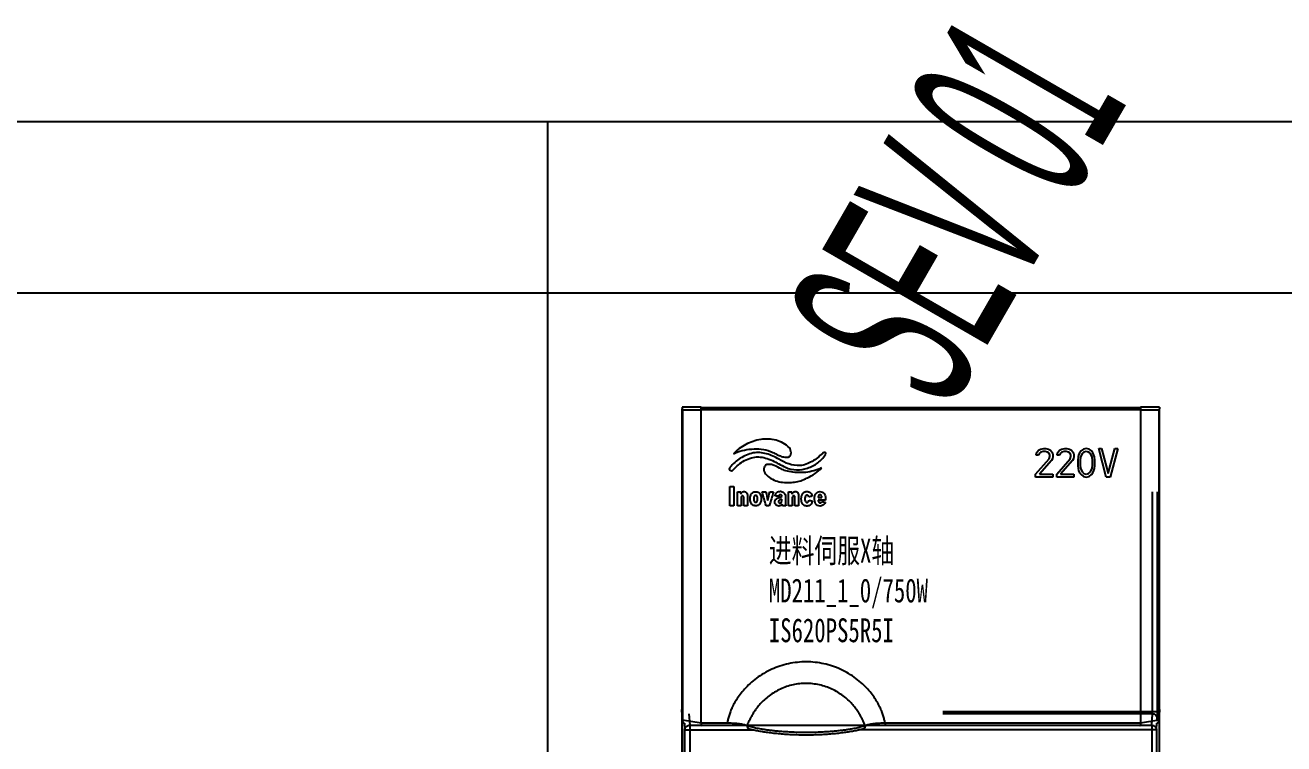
# Model space of a CAD drawing. Header units: millimetres. Extents: x -300 to 54435, y -106 to 60527.
# Drawn here: x 3388.8 to 3520.6, y 1690.8 to 1766.1 of the extents above; entities that cross this region are included whole.
import ezdxf

# ---------------------------------------------------------------- set-up
doc = ezdxf.new("R2010")
doc.units = ezdxf.units.MM
doc.layers.add('03___PRT_ALL_CURVES', color=7, linetype='Continuous')
doc.layers.add('20_ALL_FEATURES', color=7, linetype='Continuous')
doc.styles.get("Standard").update_dxf_attribs({"font": ''})
doc.styles.add('宋', font='', dxfattribs={"width": 0.7})
doc.styles.add('样式 8', font='arial.ttf', dxfattribs={"width": 0.6, "height": 2.5})
doc.styles.get('Standard').set_extended_font_data('SimSun')
doc.styles.get('宋').set_extended_font_data('SimSun')
doc.dimstyles.new('ISO-25', dxfattribs={"dimtxt": 3, "dimasz": 2.5, "dimexe": 1.25, "dimexo": 0.625, "dimtad": 1, "dimtxsty": 'Standard', "dimcen": 2.5, "dimadec": 0, "dimazin": 0, "dimtfac": 1, "dimtmove": 0, "dimatfit": 3, "dimfxl": 1, "dimarcsym": 0})

# ---------------------------------------------------------------- blocks, each defined once
blk = doc.blocks.new('*D83')
at = {"color": 0, "lineweight": -2, "transparency": 16777216}
for p, q in [((2011.13, 1738.94), (2011.13, 1736.81)), ((3877.74, 1738.94), (3877.74, 1736.81)), ((2013.63, 1738.06), (3875.24, 1738.06))]:
    blk.add_line(p, q, dxfattribs=at)
at = {"color": 0, "transparency": 16777216}
for points in [[(2013.63, 1738.48), (2013.63, 1737.64), (2011.13, 1738.06)], [(3875.24, 1738.48), (3875.24, 1737.64), (3877.74, 1738.06)]]:
    blk.add_solid(points, dxfattribs=at)
at = {"layer": 'Defpoints', "color": 0, "transparency": 16777216}
for p in [(2011.13, 1739.57), (3877.74, 1739.57), (3877.74, 1738.06)]:
    blk.add_point(p, dxfattribs=at)
at = {"color": 0, "transparency": 16777216, "insert": (2944.43, 1740.19), "char_height": 3, "attachment_point": 5}
blk.add_mtext('2000', dxfattribs=at)

msp = doc.modelspace()

# ---------------------------------------------------------------- linework, layer by layer
for p, q in [((3347.927, 1756.019), (3435.524, 1756.019)), ((3443.502, 1550.274), (3443.502, 1756.019))]:
    msp.add_line(p, q)
at = {"color": 7, "linetype": 'Continuous'}
for p, q in [((3457.536, 1725.922), (3457.536, 1567.027)), ((3457.536, 1725.922), (3457.546, 1725.922)), ((3457.589, 1725.832), (3457.536, 1725.922)), ((3459.536, 1726.1), (3457.546, 1726.1)), ((3457.546, 1726.1), (3457.546, 1725.922)), ((3457.589, 1725.832), (3459.536, 1725.803)), ((3457.589, 1725.832), (3457.606, 1693.313)), ((3459.536, 1725.876), (3459.536, 1726.1)), ((3505.536, 1726.027), (3459.536, 1726.027)), ((3459.636, 1725.953), (3459.536, 1725.953)), ((3460.536, 1725.861), (3459.536, 1725.876)), ((3505.536, 1725.803), (3459.536, 1725.803)), ((3459.536, 1693.027), (3459.536, 1725.803)), ((3459.636, 1725.953), (3459.636, 1725.874)), ((3504.536, 1725.861), (3460.536, 1725.861)), ((3493.536, 1726.027), (3493.536, 1725.989)), ((3493.536, 1725.989), (3500.536, 1725.989)), ((3500.536, 1726.027), (3500.536, 1725.989)), ((3505.536, 1725.876), (3504.536, 1725.861)), ((3505.501, 1725.953), (3505.422, 1725.874)), ((3505.5, 1725.876), (3505.501, 1725.953)), ((3505.536, 1725.953), (3505.501, 1725.953)), ((3507.526, 1726.1), (3505.536, 1726.1)), ((3505.536, 1726.1), (3505.536, 1725.876)), ((3505.536, 1725.803), (3507.484, 1725.832)), ((3505.536, 1725.803), (3505.536, 1693.027)), ((3507.484, 1725.832), (3507.467, 1693.313)), ((3507.484, 1725.832), (3507.536, 1725.922)), ((3507.526, 1726.1), (3507.526, 1725.922)), ((3507.536, 1725.922), (3507.526, 1725.922)), ((3507.536, 1567.027), (3507.536, 1725.922)), ((3506.818, 1694.18), (3506.818, 1717.227)), ((3507.318, 1694.18), (3507.318, 1717.227)), ((3457.606, 1693.236), (3457.536, 1694.448)), ((3457.537, 1694.43), (3457.536, 1694.448)), ((3457.605, 1693.236), (3457.537, 1694.43)), ((3458.264, 1693.987), (3458.342, 1692.787)), ((3507.318, 1694.18), (3484.836, 1694.18)), ((3506.809, 1693.987), (3484.836, 1693.987)), ((3506.731, 1692.787), (3506.809, 1693.987)), ((3507.536, 1694.448), (3507.467, 1693.236)), ((3507.536, 1694.43), (3507.472, 1693.313)), ((3507.536, 1694.448), (3507.536, 1694.43)), ((3457.536, 1693.527), (3457.575, 1693.527)), ((3457.575, 1684.527), (3457.575, 1693.527)), ((3459.536, 1693.017), (3457.606, 1693.313)), ((3457.606, 1693.236), (3457.606, 1693.219)), ((3457.797, 1692.999), (3457.842, 1692.304)), ((3458.342, 1692.787), (3506.731, 1692.787)), ((3458.342, 1692.787), (3458.342, 1675.167)), ((3459.536, 1693.027), (3462.273, 1693.027)), ((3478.8, 1693.027), (3505.536, 1693.027)), ((3478.8, 1693.027), (3478.8, 1692.727)), ((3507.467, 1693.313), (3505.537, 1693.017)), ((3506.731, 1692.787), (3506.731, 1567.332)), ((3507.231, 1692.304), (3507.276, 1692.999)), ((3507.291, 1693.23), (3507.309, 1693.504)), ((3507.467, 1693.236), (3507.466, 1693.219)), ((3457.842, 1675.667), (3457.842, 1692.304)), ((3457.842, 1692.304), (3465.048, 1692.304)), ((3507.231, 1692.304), (3476.024, 1692.304)), ((3507.231, 1692.304), (3507.231, 1567.332))]:
    msp.add_line(p, q, dxfattribs=at)
msp.add_lwpolyline([(3435.524, 1756.019), (3539.765, 1756.019)])
for points, start_tangent, end_tangent in [([(3478.8, 1693.027), (3478.724, 1693.405), (3478.613, 1693.806), (3478.46, 1694.233), (3478.258, 1694.694), (3477.996, 1695.191), (3477.661, 1695.721), (3477.243, 1696.276), (3476.729, 1696.847), (3476.105, 1697.419), (3475.381, 1697.958), (3474.583, 1698.432), (3473.735, 1698.819), (3472.852, 1699.113), (3471.942, 1699.311), (3471.016, 1699.412), (3470.084, 1699.413), (3469.157, 1699.315), (3468.247, 1699.12), (3467.363, 1698.829), (3466.514, 1698.444), (3465.712, 1697.973), (3464.985, 1697.433), (3464.357, 1696.861), (3463.839, 1696.287), (3463.418, 1695.729), (3463.081, 1695.197), (3462.816, 1694.698), (3462.613, 1694.236), (3462.461, 1693.807), (3462.349, 1693.406), (3462.273, 1693.027)], (-0.1584492, 0.9873671), (-0.1584535, -0.9873664)), ([(3476.701, 1692.773), (3476.613, 1693.001), (3476.502, 1693.258), (3476.361, 1693.547), (3476.184, 1693.869), (3475.96, 1694.226), (3475.682, 1694.613), (3475.339, 1695.021), (3474.922, 1695.442), (3474.424, 1695.858), (3473.857, 1696.242), (3473.243, 1696.568), (3472.599, 1696.826), (3471.929, 1697.014), (3471.241, 1697.128), (3470.546, 1697.167), (3469.851, 1697.13), (3469.163, 1697.018), (3468.492, 1696.832), (3467.847, 1696.576), (3467.232, 1696.251), (3466.662, 1695.869), (3466.161, 1695.452), (3465.741, 1695.03), (3465.396, 1694.62), (3465.116, 1694.231), (3464.891, 1693.872), (3464.712, 1693.549), (3464.571, 1693.259), (3464.46, 1693.002), (3464.372, 1692.773)], (-0.336663, 0.9416252), (-0.3366613, -0.9416258)), ([(3506.809, 1693.987), (3506.813, 1694.022), (3506.815, 1694.044), (3506.816, 1694.072), (3506.817, 1694.105), (3506.818, 1694.141), (3506.818, 1694.18)], (0.2225013, 0.9749324), (-0.0000074, 1)), ([(3506.809, 1693.987), (3507.058, 1693.922), (3507.241, 1693.745), (3507.309, 1693.504)], (0.9999905, -0.0043637), (0.0046756, -0.9999891)), ([(3507.309, 1693.504), (3507.31, 1693.531), (3507.312, 1693.571), (3507.313, 1693.627), (3507.315, 1693.704), (3507.316, 1693.8), (3507.317, 1693.915), (3507.318, 1694.044), (3507.318, 1694.18)], (0.0650218, 0.9978838), (-0.0000638, 1)), ([(3457.606, 1693.261), (3457.606, 1693.287), (3457.606, 1693.313)], (0.0029555, 0.9999956), (-0.0005224, 0.9999999)), ([(3457.606, 1693.236), (3457.606, 1693.261)], (0.0047878, 0.9999885), (0.0029555, 0.9999956)), ([(3457.606, 1693.219), (3457.615, 1693.167), (3457.64, 1693.108), (3457.678, 1693.06), (3457.727, 1693.026), (3457.782, 1693.005), (3457.806, 1693)], (0.0582491, -0.9983021), (0.9885175, -0.1511067)), ([(3457.842, 1692.304), (3457.852, 1692.398), (3457.885, 1692.499), (3457.948, 1692.599), (3458.044, 1692.69), (3458.176, 1692.759), (3458.342, 1692.787)], (0.0046756, 0.9999891), (0.9999905, 0.0043637)), ([(3459.536, 1693.017), (3459.534, 1692.955), (3459.534, 1692.897), (3459.538, 1692.844), (3459.545, 1692.8), (3459.554, 1692.764), (3459.565, 1692.74), (3459.578, 1692.728), (3459.583, 1692.727)], (-0.0644407, -0.9979215), (0.9928807, -0.1191127)), ([(3459.536, 1693.017), (3459.536, 1693.02), (3459.536, 1693.023), (3459.536, 1693.027)], (0.0644407, 0.9979215), (0, 1)), ([(3462.273, 1693.027), (3462.527, 1693.027), (3462.805, 1693.02), (3463.094, 1693.004), (3463.377, 1692.977), (3463.64, 1692.943), (3463.876, 1692.902), (3464.078, 1692.858), (3464.244, 1692.813), (3464.372, 1692.773)], (0.9998768, 0.0156978), (0.9464673, -0.3227997)), ([(3464.372, 1692.773), (3464.36, 1692.693), (3464.364, 1692.616), (3464.384, 1692.548), (3464.418, 1692.494), (3464.465, 1692.457), (3464.488, 1692.447)], (-0.2458091, -0.9693182), (0.9530096, -0.3029402)), ([(3464.372, 1692.773), (3464.552, 1692.709), (3464.76, 1692.645), (3464.991, 1692.584), (3465.241, 1692.526), (3465.508, 1692.471), (3465.801, 1692.417), (3466.136, 1692.363), (3466.516, 1692.309), (3466.945, 1692.256), (3467.427, 1692.205), (3467.969, 1692.158), (3468.583, 1692.117), (3469.296, 1692.083), (3470.111, 1692.064), (3470.966, 1692.064), (3471.781, 1692.084), (3472.493, 1692.117), (3473.106, 1692.158), (3473.648, 1692.205), (3474.129, 1692.256), (3474.558, 1692.309), (3474.938, 1692.363), (3475.272, 1692.417), (3475.565, 1692.471), (3475.832, 1692.526), (3476.082, 1692.584), (3476.313, 1692.645), (3476.521, 1692.709), (3476.701, 1692.773)], (0.9337829, -0.35784), (0.9337829, 0.3578402)), ([(3464.488, 1692.447), (3464.853, 1692.347), (3465.304, 1692.247), (3465.806, 1692.156), (3466.355, 1692.071), (3466.951, 1691.994), (3467.596, 1691.926), (3468.286, 1691.869), (3469.012, 1691.826), (3469.763, 1691.8), (3470.527, 1691.791), (3471.292, 1691.799), (3472.044, 1691.826), (3472.773, 1691.868), (3473.465, 1691.925), (3474.112, 1691.993), (3474.711, 1692.07), (3475.261, 1692.155), (3475.763, 1692.246), (3476.216, 1692.346), (3476.584, 1692.447)], (0.9530812, -0.3027148), (0.9530918, 0.3026813)), ([(3476.701, 1692.773), (3476.713, 1692.693), (3476.709, 1692.616), (3476.689, 1692.548), (3476.654, 1692.494), (3476.608, 1692.457), (3476.584, 1692.447)], (0.2457943, -0.969322), (-0.9530325, -0.302868)), ([(3476.701, 1692.773), (3476.829, 1692.813), (3476.995, 1692.858), (3477.198, 1692.902), (3477.433, 1692.943), (3477.696, 1692.978), (3477.979, 1693.004), (3478.268, 1693.02), (3478.546, 1693.027), (3478.8, 1693.027)], (0.9464674, 0.3227993), (0.9998768, -0.0156943)), ([(3505.537, 1693.017), (3505.539, 1692.955), (3505.538, 1692.897), (3505.535, 1692.844), (3505.528, 1692.8), (3505.519, 1692.764), (3505.507, 1692.74), (3505.494, 1692.728), (3505.49, 1692.727)], (0.0644407, -0.9979215), (-0.9928052, -0.1197404)), ([(3505.536, 1693.027), (3505.536, 1693.023), (3505.536, 1693.02), (3505.537, 1693.017)], (0, -1), (0.0644407, -0.9979215)), ([(3506.731, 1692.787), (3506.829, 1692.777), (3506.933, 1692.744), (3507.037, 1692.684), (3507.131, 1692.591), (3507.202, 1692.463), (3507.231, 1692.304)], (0.9999905, -0.0043637), (0.0046756, -0.9999891)), ([(3507.466, 1693.219), (3507.458, 1693.167), (3507.433, 1693.108), (3507.395, 1693.06), (3507.346, 1693.026), (3507.29, 1693.005), (3507.267, 1693)], (-0.0584063, -0.9982929), (-0.9885079, -0.1511695)), ([(3507.467, 1693.313), (3507.467, 1693.287), (3507.467, 1693.261)], (-0.0005224, -0.9999999), (0.0029555, -0.9999956)), ([(3507.467, 1693.261), (3507.467, 1693.236)], (0.0029555, -0.9999956), (0.0047878, -0.9999885))]:
    msp.add_spline(points, degree=3, dxfattribs=dict(at, start_tangent=start_tangent, end_tangent=end_tangent))
at = {"layer": '03___PRT_ALL_CURVES', "color": 7, "linetype": 'Continuous'}
for p, q in [((3494.675, 1721.331), (3494.875, 1721.586)), ((3494.875, 1721.586), (3495.075, 1721.714)), ((3495.075, 1721.714), (3495.425, 1721.778)), ((3495.375, 1721.459), (3495.125, 1721.395)), ((3495.575, 1721.459), (3495.375, 1721.459)), ((3495.425, 1721.778), (3495.625, 1721.778)), ((3495.825, 1721.395), (3495.575, 1721.459)), ((3495.625, 1721.778), (3495.925, 1721.714)), ((3495.925, 1721.714), (3496.125, 1721.586)), ((3496.125, 1721.586), (3496.325, 1721.331)), ((3496.875, 1721.331), (3497.075, 1721.586)), ((3497.075, 1721.586), (3497.275, 1721.714)), ((3497.275, 1721.714), (3497.625, 1721.778)), ((3497.575, 1721.459), (3497.325, 1721.395)), ((3497.775, 1721.459), (3497.575, 1721.459)), ((3497.625, 1721.778), (3497.825, 1721.778)), ((3498.025, 1721.395), (3497.775, 1721.459)), ((3497.825, 1721.778), (3498.125, 1721.714)), ((3498.125, 1721.714), (3498.325, 1721.586)), ((3498.325, 1721.586), (3498.525, 1721.331)), ((3499.325, 1721.523), (3499.175, 1721.331)), ((3499.575, 1721.714), (3499.325, 1721.523)), ((3499.875, 1721.778), (3499.575, 1721.714)), ((3499.875, 1721.459), (3499.625, 1721.395)), ((3500.175, 1721.714), (3499.875, 1721.778)), ((3500.125, 1721.395), (3499.875, 1721.459)), ((3500.425, 1721.523), (3500.175, 1721.714)), ((3500.575, 1721.331), (3500.425, 1721.523)), ((3501.175, 1721.778), (3501.475, 1721.778)), ((3501.975, 1718.778), (3501.175, 1721.778)), ((3501.475, 1721.778), (3502.175, 1719.161)), ((3502.175, 1719.161), (3502.875, 1721.778)), ((3503.175, 1721.778), (3502.375, 1718.778)), ((3502.875, 1721.778), (3503.175, 1721.778)), ((3494.575, 1719.097), (3495.975, 1720.693)), ((3494.625, 1721.076), (3494.675, 1721.331)), ((3494.875, 1721.076), (3494.625, 1721.076)), ((3494.975, 1721.267), (3494.875, 1721.076)), ((3495.125, 1721.395), (3494.975, 1721.267)), ((3496.225, 1720.501), (3494.975, 1719.097)), ((3495.975, 1721.267), (3495.825, 1721.395)), ((3496.075, 1721.076), (3495.975, 1721.267)), ((3495.975, 1720.693), (3496.075, 1720.948)), ((3496.075, 1720.948), (3496.075, 1721.076)), ((3496.325, 1720.693), (3496.225, 1720.501)), ((3496.325, 1721.331), (3496.375, 1721.076)), ((3496.375, 1720.948), (3496.325, 1720.693)), ((3496.375, 1721.076), (3496.375, 1720.948)), ((3496.775, 1719.097), (3498.175, 1720.693)), ((3496.825, 1721.076), (3496.875, 1721.331)), ((3497.075, 1721.076), (3496.825, 1721.076)), ((3497.175, 1721.267), (3497.075, 1721.076)), ((3497.325, 1721.395), (3497.175, 1721.267)), ((3498.425, 1720.501), (3497.175, 1719.097)), ((3498.175, 1721.267), (3498.025, 1721.395)), ((3498.275, 1721.076), (3498.175, 1721.267)), ((3498.175, 1720.693), (3498.275, 1720.948)), ((3498.275, 1720.948), (3498.275, 1721.076)), ((3498.525, 1720.693), (3498.425, 1720.501)), ((3498.525, 1721.331), (3498.575, 1721.076)), ((3498.575, 1720.948), (3498.525, 1720.693)), ((3498.575, 1721.076), (3498.575, 1720.948)), ((3499.025, 1720.884), (3498.975, 1720.565)), ((3498.975, 1720.565), (3498.975, 1719.991)), ((3499.075, 1721.076), (3499.025, 1720.884)), ((3499.175, 1721.331), (3499.075, 1721.076)), ((3499.275, 1720.884), (3499.225, 1720.501)), ((3499.225, 1720.501), (3499.225, 1720.055)), ((3499.475, 1721.267), (3499.275, 1720.884)), ((3499.625, 1721.395), (3499.475, 1721.267)), ((3500.275, 1721.267), (3500.125, 1721.395)), ((3500.475, 1720.884), (3500.275, 1721.267)), ((3500.525, 1720.501), (3500.475, 1720.884)), ((3500.525, 1720.055), (3500.525, 1720.501)), ((3500.675, 1721.076), (3500.575, 1721.331)), ((3500.725, 1720.884), (3500.675, 1721.076)), ((3500.775, 1720.565), (3500.725, 1720.884)), ((3500.775, 1719.991), (3500.775, 1720.565)), ((3494.575, 1718.778), (3494.575, 1719.097)), ((3496.375, 1718.778), (3494.575, 1718.778)), ((3494.975, 1719.097), (3496.375, 1719.097)), ((3496.375, 1719.097), (3496.375, 1718.778)), ((3496.775, 1718.778), (3496.775, 1719.097)), ((3498.575, 1718.778), (3496.775, 1718.778)), ((3497.175, 1719.097), (3498.575, 1719.097)), ((3498.575, 1719.097), (3498.575, 1718.778)), ((3498.975, 1719.991), (3499.025, 1719.672)), ((3499.025, 1719.672), (3499.075, 1719.48)), ((3499.075, 1719.48), (3499.175, 1719.225)), ((3499.175, 1719.225), (3499.325, 1719.033)), ((3499.225, 1720.055), (3499.275, 1719.672)), ((3499.275, 1719.672), (3499.475, 1719.289)), ((3499.325, 1719.033), (3499.575, 1718.842)), ((3499.475, 1719.289), (3499.625, 1719.161)), ((3499.575, 1718.842), (3499.875, 1718.778)), ((3499.625, 1719.161), (3499.875, 1719.097)), ((3499.875, 1719.097), (3500.125, 1719.161)), ((3499.875, 1718.778), (3500.175, 1718.842)), ((3500.125, 1719.161), (3500.275, 1719.289)), ((3500.175, 1718.842), (3500.425, 1719.033)), ((3500.275, 1719.289), (3500.475, 1719.672)), ((3500.425, 1719.033), (3500.575, 1719.225)), ((3500.475, 1719.672), (3500.525, 1720.055)), ((3500.575, 1719.225), (3500.675, 1719.48)), ((3500.675, 1719.48), (3500.725, 1719.672)), ((3500.725, 1719.672), (3500.775, 1719.991)), ((3502.375, 1718.778), (3501.975, 1718.778))]:
    msp.add_line(p, q, dxfattribs=at)
at = {"layer": '20_ALL_FEATURES', "color": 7, "linetype": 'Continuous'}
for points, start_tangent, end_tangent in [([(3468.788, 1721.84, 48.994), (3468.125, 1722.342, 49.008), (3467.384, 1722.643, 49.017), (3465.785, 1722.709, 49.019), (3464.22, 1722.186, 49.004), (3462.916, 1721.221, 48.975)], (-0.709681, 0.7042131, 0.0209006), (-0.6944301, -0.7192435, -0.0213466)), ([(3462.916, 1721.221, 48.975), (3464.838, 1721.709, 48.99), (3466.805, 1721.469, 48.982), (3467.259, 1721.253, 48.976), (3467.708, 1721.033, 48.97), (3468.171, 1720.881, 48.965), (3468.669, 1720.871, 48.965)], (0.9073041, 0.4202901, 0.0124739), (0.986774, 0.1620309, 0.004809)), ([(3468.669, 1720.871, 48.965), (3468.796, 1720.948, 48.967), (3468.884, 1721.051, 48.97), (3468.957, 1721.312, 48.978), (3468.916, 1721.594, 48.986), (3468.788, 1721.84, 48.994)], (0.9259819, 0.3774016, 0.011201), (-0.6145541, 0.7885275, 0.0234029)), ([(3464.982, 1721.308, 48.978), (3463.647, 1720.747, 48.961), (3462.555, 1719.793, 48.933)], (-0.9744551, -0.2244836, -0.0066625), (-0.6436088, -0.7650177, -0.0227052)), ([(3462.902, 1719.537, 48.925), (3463.449, 1720.064, 48.941), (3464.095, 1720.497, 48.954), (3464.804, 1720.786, 48.962), (3465.542, 1720.886, 48.965), (3466.999, 1720.497, 48.954), (3468.376, 1719.8, 48.933)], (0.655413, 0.7549382, 0.022406), (0.900227, -0.4352293, -0.0129173)), ([(3467.691, 1720.653, 48.958), (3466.388, 1721.213, 48.975), (3465.691, 1721.336, 48.979), (3464.982, 1721.308, 48.978)], (-0.8675383, 0.4971515, 0.0147551), (-0.9868651, -0.1614754, -0.0047925)), ([(3467.926, 1719.629, 48.928), (3467.193, 1719.988, 48.939), (3466.806, 1720.095, 48.942), (3466.406, 1720.083, 48.941)], (-0.8962204, 0.4434138, 0.0131602), (-0.9768066, -0.2140293, -0.0063522)), ([(3469.873, 1719.986, 48.938), (3468.732, 1720.15, 48.943), (3467.691, 1720.653, 48.958)], (-0.9990779, -0.0429156, -0.0012737), (-0.8390819, 0.5437656, 0.0161386)), ([(3468.376, 1719.8, 48.933), (3469.53, 1719.539, 48.925), (3470.696, 1719.717, 48.93), (3471.747, 1720.268, 48.947), (3472.557, 1721.128, 48.972)], (0.9108282, -0.412604, -0.0122458), (0.5456733, 0.8376292, 0.0248603)), ([(3472.236, 1721.256, 48.976), (3471.158, 1720.415, 48.951), (3470.542, 1720.127, 48.943), (3469.873, 1719.986, 48.938)], (-0.7236398, -0.689874, -0.020475), (-0.9970956, -0.0761266, -0.0022594)), ([(3472.557, 1721.128, 48.972), (3472.601, 1721.219, 48.975), (3472.603, 1721.284, 48.977), (3472.573, 1721.327, 48.978), (3472.518, 1721.348, 48.979), (3472.448, 1721.349, 48.979), (3472.372, 1721.333, 48.978), (3472.236, 1721.256, 48.976)], (0.5456733, 0.8376292, 0.0248603), (-0.7236398, -0.689874, -0.020475)), ([(3462.555, 1719.793, 48.933), (3462.495, 1719.618, 48.928), (3462.575, 1719.485, 48.924), (3462.732, 1719.442, 48.922), (3462.902, 1719.537, 48.925)], (-0.6436088, -0.7650177, -0.0227052), (0.655413, 0.7549382, 0.022406)), ([(3466.406, 1720.083, 48.941), (3466.19, 1719.901, 48.936), (3466.117, 1719.642, 48.928), (3466.159, 1719.361, 48.92), (3466.287, 1719.115, 48.913)], (-0.9205113, -0.3905439, -0.0115911), (0.6066039, -0.7946543, -0.0235848)), ([(3466.287, 1719.115, 48.913), (3466.851, 1718.633, 48.898), (3467.528, 1718.341, 48.89), (3468.265, 1718.211, 48.886), (3469.007, 1718.214, 48.886)], (0.6405832, -0.7675508, -0.0227804), (0.9966487, 0.0817647, 0.0024267)), ([(3469.931, 1719.242, 48.916), (3468.405, 1719.441, 48.922), (3467.926, 1719.629, 48.928)], (-0.9999976, 0.0021896, 0.000065), (-0.8991806, 0.437385, 0.0129813)), ([(3472.159, 1719.733, 48.931), (3470.505, 1719.267, 48.917), (3469.931, 1719.242, 48.916)], (-0.9131571, -0.4074284, -0.0120922), (-0.9997162, 0.0238141, 0.0007068)), ([(3470.676, 1718.698, 48.9), (3471.468, 1719.146, 48.914), (3472.159, 1719.733, 48.931)], (0.8799471, 0.4748627, 0.0140936), (0.6410139, 0.7671914, 0.0227697)), ([(3462.536, 1717.778, 48.873), (3462.965, 1717.778, 48.873)], (1, 0), (1, 0)), ([(3462.536, 1715.778, 48.814), (3462.536, 1717.778, 48.873)], (0, 0.9995599, 0.0296662), (0, 0.9995599, 0.0296662)), ([(3462.965, 1717.778, 48.873), (3462.965, 1715.778, 48.814)], (0, -0.9995599, -0.0296662), (0, -0.9995599, -0.0296662)), ([(3469.007, 1718.214, 48.886), (3470.281, 1718.509, 48.895), (3470.676, 1718.698, 48.9)], (0.9952997, 0.0968004, 0.002873), (0.8717445, 0.4897451, 0.0145353)), ([(3463.34, 1717.227, 48.857), (3463.698, 1717.227, 48.857)], (1, 0), (1, 0)), ([(3463.34, 1715.778, 48.814), (3463.34, 1717.227, 48.857)], (0, 0.9995599, 0.0296662), (0, 0.9995599, 0.0296662)), ([(3463.698, 1716.991, 48.85), (3463.817, 1717.156, 48.854), (3463.987, 1717.253, 48.857), (3464.178, 1717.225, 48.857), (3464.327, 1717.093, 48.853), (3464.387, 1716.902, 48.847), (3464.399, 1716.699, 48.841)], (0.4459901, 0.8946439, 0.0265524), (0.0427159, -0.9986475, -0.0296392)), ([(3463.698, 1717.227, 48.857), (3463.698, 1716.991, 48.85)], (0, -0.9995599, -0.0296662), (0, -0.9995599, -0.0296662)), ([(3464.014, 1716.575, 48.837), (3464.012, 1716.668, 48.84), (3463.986, 1716.756, 48.843), (3463.914, 1716.811, 48.844), (3463.829, 1716.812, 48.844), (3463.77, 1716.751, 48.842), (3463.737, 1716.658, 48.84), (3463.724, 1716.474, 48.834)], (0, 0.9995599, 0.0296662), (0, -0.9995599, -0.0296662)), ([(3463.724, 1716.474, 48.834), (3463.724, 1715.778, 48.814)], (0, -0.9995599, -0.0296662), (0, -0.9995599, -0.0296662)), ([(3464.014, 1715.778, 48.814), (3464.014, 1716.575, 48.837)], (0, 0.9995599, 0.0296662), (0, 0.9995599, 0.0296662)), ([(3464.399, 1716.699, 48.841), (3464.399, 1715.778, 48.814)], (0, -0.9995599, -0.0296662), (0, -0.9995599, -0.0296662)), ([(3464.676, 1716.498, 48.835), (3464.73, 1716.869, 48.846), (3464.806, 1717.024, 48.851), (3464.92, 1717.144, 48.854), (3465.25, 1717.244, 48.857), (3465.58, 1717.151, 48.854), (3465.695, 1717.033, 48.851), (3465.771, 1716.878, 48.846), (3465.827, 1716.507, 48.835)], (-0.0042001, 0.999551, 0.029666), (0.0032895, -0.9995545, -0.0296661)), ([(3465.827, 1716.507, 48.835), (3465.773, 1716.136, 48.824), (3465.698, 1715.981, 48.82), (3465.584, 1715.861, 48.816), (3465.256, 1715.762, 48.813), (3464.926, 1715.856, 48.816), (3464.81, 1715.974, 48.819), (3464.733, 1716.128, 48.824), (3464.676, 1716.498, 48.835)], (0.0032895, -0.9995545, -0.0296661), (-0.0042001, 0.999551, 0.029666)), ([(3465.06, 1716.5, 48.835), (3465.068, 1716.327, 48.83), (3465.124, 1716.199, 48.826), (3465.251, 1716.153, 48.825), (3465.378, 1716.197, 48.826), (3465.433, 1716.324, 48.83), (3465.441, 1716.435, 48.833)], (-0.0026324, -0.9995564, -0.0296661), (0.0077278, 0.99953, 0.0296654)), ([(3465.441, 1716.435, 48.833), (3465.441, 1716.498, 48.835), (3465.434, 1716.671, 48.84), (3465.379, 1716.799, 48.844), (3465.252, 1716.844, 48.845), (3465.125, 1716.8, 48.844), (3465.069, 1716.672, 48.84), (3465.06, 1716.5, 48.835)], (0.0077278, 0.99953, 0.0296654), (-0.0026324, -0.9995564, -0.0296661)), ([(3466.343, 1715.778, 48.814), (3465.925, 1717.227, 48.857)], (-0.2765532, 0.9605756, 0.0285092), (-0.2765532, 0.9605756, 0.0285092)), ([(3465.925, 1717.227, 48.857), (3466.325, 1717.227, 48.857)], (1, 0), (1, 0)), ([(3466.325, 1717.227, 48.857), (3466.52, 1716.309, 48.829)], (0.2072292, -0.9778618, -0.0290223), (0.2072292, -0.9778618, -0.0290223)), ([(3466.52, 1716.309, 48.829), (3466.721, 1717.227, 48.857)], (0.2138428, 0.9764381, 0.02898), (0.2138428, 0.9764381, 0.02898)), ([(3467.109, 1717.227, 48.857), (3466.683, 1715.778, 48.814)], (-0.2818679, -0.9590309, -0.0284634), (-0.2818679, -0.9590309, -0.0284634)), ([(3466.721, 1717.227, 48.857), (3467.109, 1717.227, 48.857)], (1, 0), (1, 0)), ([(3468.019, 1715.955, 48.819), (3467.671, 1715.742, 48.813), (3467.472, 1715.789, 48.814), (3467.321, 1715.93, 48.818), (3467.259, 1716.132, 48.824), (3467.295, 1716.339, 48.83), (3467.331, 1716.403, 48.832)], (-0.5405131, -0.8409653, -0.0249593), (0.5719392, 0.8199349, 0.0243351)), ([(3467.297, 1716.814, 48.844), (3467.35, 1717.024, 48.851), (3467.474, 1717.173, 48.855), (3467.647, 1717.26, 48.858), (3467.843, 1717.284, 48.858), (3468.207, 1717.138, 48.854), (3468.327, 1716.966, 48.849), (3468.372, 1716.726, 48.842)], (0.0340937, 0.9989788, 0.029649), (0, -0.9995599, -0.0296662)), ([(3467.664, 1716.758, 48.843), (3467.607, 1716.766, 48.843), (3467.297, 1716.814, 48.844)], (-0.9885973, 0.1505174, 0.0044673), (-0.9885973, 0.1505174, 0.0044673)), ([(3467.331, 1716.403, 48.832), (3467.419, 1716.498, 48.835), (3467.601, 1716.601, 48.838), (3467.997, 1716.745, 48.842)], (0.5719392, 0.8199349, 0.0243351), (0.8280259, 0.560443, 0.0166336)), ([(3467.997, 1716.466, 48.834), (3467.791, 1716.378, 48.831), (3467.653, 1716.218, 48.827), (3467.683, 1716.114, 48.824), (3467.767, 1716.053, 48.822), (3467.834, 1716.06, 48.822)], (-0.8553153, -0.5178798, -0.0153703), (0.9382095, 0.3459154, 0.0102665)), ([(3467.668, 1716.801, 48.844), (3467.664, 1716.758, 48.843)], (-0.2262117, -0.9736494, -0.0288972), (0.046429, -0.9984819, -0.0296343)), ([(3467.997, 1716.745, 48.842), (3468.001, 1716.831, 48.845), (3467.972, 1716.889, 48.847), (3467.852, 1716.933, 48.848), (3467.782, 1716.919, 48.847), (3467.721, 1716.885, 48.846), (3467.678, 1716.831, 48.845), (3467.668, 1716.801, 48.844)], (0.2455562, 0.9689557, 0.0287579), (-0.2262117, -0.9736494, -0.0288972)), ([(3467.834, 1716.06, 48.822), (3467.868, 1716.077, 48.822), (3467.951, 1716.161, 48.825), (3467.989, 1716.266, 48.828), (3467.997, 1716.377, 48.831)], (0.9382095, 0.3459154, 0.0102665), (0.0135146, 0.9994686, 0.0296635)), ([(3467.997, 1716.377, 48.831), (3467.997, 1716.466, 48.834)], (0, 0.9995599, 0.0296662), (0, 0.9995599, 0.0296662)), ([(3468.372, 1716.726, 48.842), (3468.372, 1716.086, 48.823)], (0, -0.9995599, -0.0296662), (0, -0.9995599, -0.0296662)), ([(3468.697, 1715.778, 48.814), (3468.697, 1717.227, 48.857)], (0, 0.9995599, 0.0296662), (0, 0.9995599, 0.0296662)), ([(3468.697, 1717.227, 48.857), (3469.054, 1717.227, 48.857)], (1, 0), (1, 0)), ([(3469.054, 1716.991, 48.85), (3469.135, 1717.115, 48.853), (3469.176, 1717.161, 48.855), (3469.217, 1717.197, 48.856), (3469.26, 1717.224, 48.857), (3469.308, 1717.244, 48.857), (3469.417, 1717.26, 48.858)], (0.4847187, 0.8742851, 0.0259482), (1, 0)), ([(3469.054, 1717.227, 48.857), (3469.054, 1716.991, 48.85)], (0, -0.9995599, -0.0296662), (0, -0.9995599, -0.0296662)), ([(3469.124, 1716.748, 48.842), (3469.092, 1716.641, 48.839), (3469.081, 1716.474, 48.834)], (-0.4957707, -0.8680712, -0.0257638), (0, -0.9995599, -0.0296662)), ([(3469.081, 1716.474, 48.834), (3469.081, 1715.778, 48.814)], (0, -0.9995599, -0.0296662), (0, -0.9995599, -0.0296662)), ([(3469.37, 1716.575, 48.837), (3469.362, 1716.691, 48.841), (3469.351, 1716.734, 48.842), (3469.336, 1716.767, 48.843), (3469.316, 1716.792, 48.844), (3469.293, 1716.81, 48.844), (3469.267, 1716.821, 48.845), (3469.237, 1716.824, 48.845), (3469.204, 1716.819, 48.845), (3469.174, 1716.805, 48.844), (3469.124, 1716.748, 48.842)], (0, 0.9995599, 0.0296662), (-0.4915629, -0.8704588, -0.0258346)), ([(3469.37, 1715.778, 48.814), (3469.37, 1716.575, 48.837)], (0, 0.9995599, 0.0296662), (0, 0.9995599, 0.0296662)), ([(3469.417, 1717.26, 48.858), (3469.559, 1717.225, 48.857), (3469.666, 1717.122, 48.853)], (1, 0), (0.550527, -0.8344499, -0.0247659)), ([(3469.666, 1717.122, 48.853), (3469.734, 1716.948, 48.848), (3469.756, 1716.699, 48.841)], (0.5488215, -0.8355717, -0.0247992), (0, -0.9995599, -0.0296662)), ([(3469.756, 1716.699, 48.841), (3469.756, 1715.778, 48.814)], (0, -0.9995599, -0.0296662), (0, -0.9995599, -0.0296662)), ([(3470.077, 1716.152, 48.825), (3470.058, 1716.222, 48.827), (3470.044, 1716.302, 48.829), (3470.036, 1716.394, 48.832), (3470.034, 1716.443, 48.833), (3470.033, 1716.496, 48.835), (3470.034, 1716.55, 48.837), (3470.037, 1716.603, 48.838), (3470.047, 1716.7, 48.841), (3470.063, 1716.789, 48.844), (3470.086, 1716.868, 48.846)], (-0.3184544, 0.9475209, 0.0281218), (0.3361561, 0.9413918, 0.0279399)), ([(3470.645, 1715.744, 48.813), (3470.499, 1715.755, 48.813), (3470.436, 1715.768, 48.813), (3470.379, 1715.787, 48.814), (3470.328, 1715.812, 48.815), (3470.281, 1715.843, 48.816), (3470.237, 1715.881, 48.817), (3470.197, 1715.926, 48.818), (3470.128, 1716.031, 48.821), (3470.077, 1716.152, 48.825)], (-1, 0), (-0.3141727, 0.948948, 0.0281641)), ([(3470.086, 1716.868, 48.846), (3470.107, 1716.921, 48.848), (3470.192, 1717.064, 48.852)], (0.3342612, 0.9420656, 0.0279599), (0.6129456, 0.7897774, 0.02344)), ([(3470.192, 1717.064, 48.852), (3470.26, 1717.139, 48.854), (3470.294, 1717.169, 48.855), (3470.33, 1717.193, 48.856), (3470.39, 1717.222, 48.856), (3470.458, 1717.243, 48.857), (3470.534, 1717.255, 48.857), (3470.574, 1717.259, 48.858), (3470.617, 1717.26, 48.858), (3470.677, 1717.258, 48.858), (3470.733, 1717.252, 48.857), (3470.834, 1717.228, 48.857), (3470.92, 1717.188, 48.855), (3470.992, 1717.133, 48.854)], (0.6121387, 0.7904024, 0.0234586), (0.7119565, -0.7019145, -0.0208323)), ([(3470.629, 1716.879, 48.846), (3470.542, 1716.854, 48.846), (3470.506, 1716.823, 48.845), (3470.474, 1716.78, 48.843), (3470.43, 1716.656, 48.84), (3470.415, 1716.481, 48.834)], (-1, 0), (0, -0.9995599, -0.0296662)), ([(3470.415, 1716.481, 48.834), (3470.419, 1716.397, 48.832), (3470.474, 1716.209, 48.826)], (0, -0.9995599, -0.0296662), (0.5325143, -0.8460485, -0.0251101)), ([(3470.474, 1716.209, 48.826), (3470.54, 1716.14, 48.824), (3470.58, 1716.122, 48.824), (3470.623, 1716.116, 48.824), (3470.659, 1716.12, 48.824), (3470.692, 1716.13, 48.824), (3470.75, 1716.172, 48.825), (3470.795, 1716.243, 48.827), (3470.827, 1716.344, 48.83)], (0.5323604, -0.8461453, -0.025113), (0.2149581, 0.9761934, 0.0289727)), ([(3470.811, 1716.692, 48.841), (3470.749, 1716.832, 48.845), (3470.696, 1716.867, 48.846), (3470.629, 1716.879, 48.846)], (-0.1789203, 0.9834305, 0.0291875), (-1, 0)), ([(3471.172, 1716.761, 48.843), (3470.811, 1716.692, 48.841)], (-0.9820394, -0.188593, -0.0055973), (-0.9820394, -0.188593, -0.0055973)), ([(3470.827, 1716.344, 48.83), (3471.192, 1716.284, 48.829)], (0.9867064, -0.1624416, -0.0048212), (0.9867064, -0.1624416, -0.0048212)), ([(3471.192, 1716.284, 48.829), (3471.152, 1716.13, 48.824), (3471.093, 1715.998, 48.82), (3471.014, 1715.891, 48.817), (3470.917, 1715.811, 48.815)], (-0.1783144, -0.9835405, -0.0291908), (-0.8478817, -0.529952, -0.0157286)), ([(3470.992, 1717.133, 48.854), (3471.051, 1717.062, 48.852), (3471.172, 1716.761, 48.843)], (0.7128019, -0.7010567, -0.0208069), (0.2067211, -0.9779693, -0.0290255)), ([(3472.553, 1716.153, 48.825), (3472.406, 1715.907, 48.817), (3472.161, 1715.764, 48.813), (3471.872, 1715.756, 48.813), (3471.62, 1715.88, 48.817), (3471.417, 1716.411, 48.832), (3471.424, 1716.708, 48.841), (3471.457, 1716.845, 48.845)], (-0.2837869, -0.9584653, -0.0284466), (0.3236103, 0.945774, 0.0280699)), ([(3471.457, 1716.845, 48.845), (3471.518, 1716.975, 48.849), (3471.987, 1717.264, 48.858), (3472.26, 1717.191, 48.856), (3472.467, 1716.992, 48.85), (3472.556, 1716.718, 48.842), (3472.575, 1716.428, 48.833)], (0.3236103, 0.945774, 0.0280699), (0.0294226, -0.9991271, -0.0296534)), ([(3472.575, 1716.365, 48.831), (3471.805, 1716.365, 48.831)], (-1, 0), (-1, 0)), ([(3471.805, 1716.365, 48.831), (3471.835, 1716.209, 48.826), (3471.925, 1716.091, 48.823), (3472.07, 1716.093, 48.823), (3472.175, 1716.204, 48.826)], (0.0445218, -0.9985687, -0.0296368), (0.2753721, 0.9609146, 0.0285193)), ([(3472.184, 1716.631, 48.839), (3472.166, 1716.763, 48.843), (3472.112, 1716.878, 48.846), (3471.998, 1716.918, 48.847), (3471.883, 1716.876, 48.846), (3471.825, 1716.762, 48.843), (3471.806, 1716.631, 48.839)], (-0.1133722, 0.9931153, 0.029475), (-0.0983879, -0.9947101, -0.0295223)), ([(3471.806, 1716.631, 48.839), (3472.184, 1716.631, 48.839)], (1, 0), (1, 0)), ([(3472.175, 1716.204, 48.826), (3472.553, 1716.153, 48.825)], (0.9912707, -0.1317839, -0.0039113), (0.9912707, -0.1317839, -0.0039113)), ([(3472.575, 1716.428, 48.833), (3472.575, 1716.365, 48.831)], (0, -0.9995599, -0.0296662), (0, -0.9995599, -0.0296662)), ([(3462.965, 1715.778, 48.814), (3462.536, 1715.778, 48.814)], (-1, 0), (-1, 0)), ([(3463.724, 1715.778, 48.814), (3463.34, 1715.778, 48.814)], (-1, 0), (-1, 0)), ([(3464.399, 1715.778, 48.814), (3464.014, 1715.778, 48.814)], (-1, 0), (-1, 0)), ([(3466.683, 1715.778, 48.814), (3466.343, 1715.778, 48.814)], (-1, 0), (-1, 0)), ([(3468.06, 1715.778, 48.814), (3468.019, 1715.955, 48.819)], (-0.3995261, 0.9163183, 0.0271957), (-0.0786384, 0.9964644, 0.0295744)), ([(3468.421, 1715.778, 48.814), (3468.06, 1715.778, 48.814)], (-1, 0), (-1, 0)), ([(3468.372, 1716.086, 48.823), (3468.375, 1715.995, 48.82), (3468.378, 1715.958, 48.819), (3468.381, 1715.926, 48.818), (3468.387, 1715.895, 48.817), (3468.396, 1715.86, 48.816), (3468.421, 1715.778, 48.814)], (0, -0.9995599, -0.0296662), (0.3201281, -0.9469573, -0.028105)), ([(3469.081, 1715.778, 48.814), (3468.697, 1715.778, 48.814)], (-1, 0), (-1, 0)), ([(3469.756, 1715.778, 48.814), (3469.37, 1715.778, 48.814)], (-1, 0), (-1, 0)), ([(3470.917, 1715.811, 48.815), (3470.86, 1715.781, 48.814), (3470.645, 1715.744, 48.813)], (-0.8491696, -0.5278878, -0.0156673), (-1, 0))]:
    msp.add_spline(points, degree=3, dxfattribs=dict(at, start_tangent=start_tangent, end_tangent=end_tangent))

# ---------------------------------------------------------------- texts
at = {"lineweight": 0, "style": '样式 8', "width": 0.4}
msp.add_text('SEV 01', height=20, rotation=60, dxfattribs=at).set_placement((3485.353, 1725.378))
at = {"lineweight": 0, "insert": (3466.633, 1712.319), "char_height": 2.5, "width": 22.38818, "attachment_point": 1, "style": '宋'}
msp.add_mtext('进料伺服X轴\\PMD211_1_0/750W\\PIS620PS5R5I', dxfattribs=at)

# ---------------------------------------------------------------- dimensions: what is measured, and where the dimension line sits
dim = msp.add_linear_dim(base=(3877.738, 1738.06), p1=(2011.126, 1739.566), p2=(3877.738, 1739.566), text='2000', dimstyle='ISO-25')
dim.commit()
dim.dimension.update_dxf_attribs({"geometry": '*D83', "text_midpoint": (2944.432, 1740.185)})

doc.saveas('drawing.dxf')
